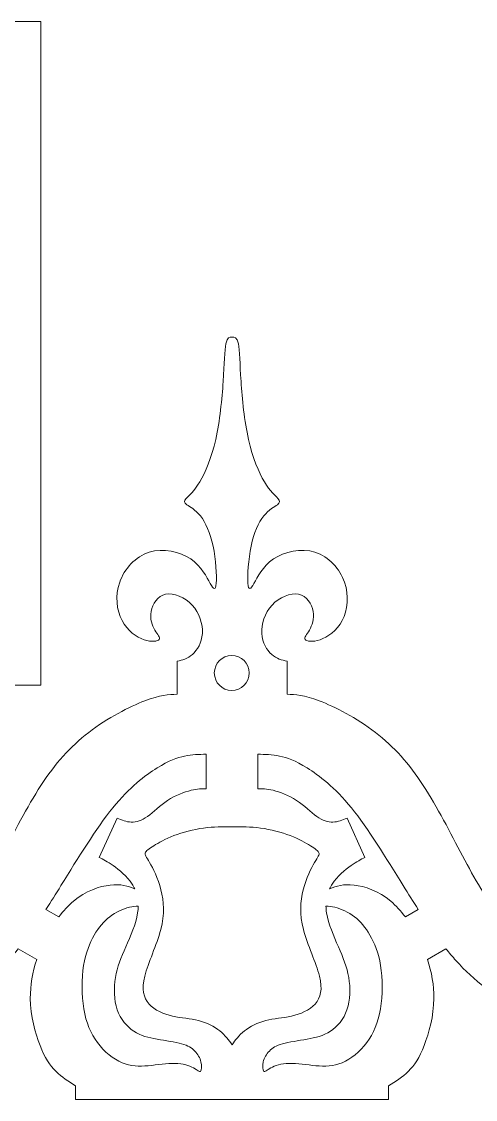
# Model space of a CAD drawing. Header units: millimetres. Extents: x -77 to 114, y -14 to 198.
# Drawn here: x -9.1 to 21.9, y 124.2 to 197.9 of the extents above; entities that cross this region are included whole.
import ezdxf

# ---------------------------------------------------------------- set-up
doc = ezdxf.new("R2010")
doc.units = ezdxf.units.MM
doc.header["$MEASUREMENT"] = 0
doc.layers.add('Default', color=7, linetype='Continuous')

msp = doc.modelspace()

# ---------------------------------------------------------------- linework, layer by layer
at = {"layer": 'Default', "lineweight": 9}
msp.add_ellipse((5.248, 153.368), major_axis=(0, 1.193), ratio=1, dxfattribs=at)
for points, knots in [([(-66.669, 152.534), (-66.669, 152.534), (-7.814, 152.534), (-7.814, 152.534), (-7.814, 152.534), (-7.814, 152.534), (-7.814, 197.899), (-7.814, 197.899), (-7.814, 197.899), (-7.814, 197.899), (-19.003, 197.899), (-19.003, 197.899)], [0, 0, 0, 0, 0.25, 0.25, 0.25, 0.25, 0.5, 0.5, 0.5, 0.5, 1, 1, 1, 1]), ([(5.27, 176.331), (5.101, 176.331), (4.933, 176.331), (4.842, 175.876), (4.842, 175.876), (4.752, 175.42), (4.739, 174.509), (4.659, 173.302), (4.659, 173.302), (4.579, 172.096), (4.431, 170.593), (4.148, 169.337), (4.148, 169.337), (3.865, 168.081), (3.446, 167.071), (3.058, 166.425), (3.058, 166.425), (2.671, 165.778), (2.313, 165.495), (2.141, 165.304), (2.141, 165.304), (1.969, 165.113), (1.981, 165.015), (2.178, 164.873), (2.178, 164.873), (2.375, 164.731), (2.757, 164.547), (3.107, 164.103), (3.107, 164.103), (3.458, 163.66), (3.779, 162.958), (3.97, 162.047), (3.97, 162.047), (4.16, 161.136), (4.222, 160.015), (4.185, 159.498), (4.185, 159.498), (4.148, 158.981), (4.013, 159.067), (3.773, 159.486), (3.773, 159.486), (3.533, 159.904), (3.187, 160.655), (2.443, 161.16), (2.443, 161.16), (1.698, 161.665), (0.552, 161.924), (-0.396, 161.628), (-0.396, 161.628), (-1.344, 161.333), (-2.095, 160.483), (-2.415, 159.566), (-2.415, 159.566), (-2.736, 158.648), (-2.625, 157.663), (-2.255, 156.955), (-2.255, 156.955), (-1.886, 156.247), (-1.258, 155.816), (-0.741, 155.637), (-0.741, 155.637), (-0.224, 155.459), (0.183, 155.533), (0.282, 155.662), (0.282, 155.662), (0.38, 155.791), (0.17, 155.976), (-0.014, 156.296), (-0.014, 156.296), (-0.199, 156.616), (-0.359, 157.072), (-0.267, 157.577), (-0.267, 157.577), (-0.174, 158.082), (0.171, 158.636), (0.725, 158.753), (0.725, 158.753), (1.279, 158.87), (2.042, 158.549), (2.541, 158.008), (2.541, 158.008), (3.04, 157.466), (3.274, 156.702), (3.237, 156.068), (3.237, 156.068), (3.2, 155.434), (2.892, 154.929), (2.56, 154.634), (2.56, 154.634), (2.227, 154.339), (1.87, 154.253), (1.513, 154.167)], [0, 0, 0, 0, 0.041667, 0.041667, 0.041667, 0.041667, 0.083333, 0.083333, 0.083333, 0.083333, 0.125, 0.125, 0.125, 0.125, 0.166667, 0.166667, 0.166667, 0.166667, 0.208333, 0.208333, 0.208333, 0.208333, 0.25, 0.25, 0.25, 0.25, 0.291667, 0.291667, 0.291667, 0.291667, 0.333333, 0.333333, 0.333333, 0.333333, 0.375, 0.375, 0.375, 0.375, 0.416667, 0.416667, 0.416667, 0.416667, 0.458333, 0.458333, 0.458333, 0.458333, 0.5, 0.5, 0.5, 0.5, 0.541667, 0.541667, 0.541667, 0.541667, 0.583333, 0.583333, 0.583333, 0.583333, 0.625, 0.625, 0.625, 0.625, 0.666667, 0.666667, 0.666667, 0.666667, 0.708333, 0.708333, 0.708333, 0.708333, 0.75, 0.75, 0.75, 0.75, 0.791667, 0.791667, 0.791667, 0.791667, 0.833333, 0.833333, 0.833333, 0.833333, 0.875, 0.875, 0.875, 0.875, 0.916667, 0.916667, 0.916667, 0.916667, 1, 1, 1, 1]), ([(5.27, 176.331), (5.439, 176.331), (5.608, 176.331), (5.698, 175.876), (5.698, 175.876), (5.789, 175.42), (5.801, 174.509), (5.881, 173.302), (5.881, 173.302), (5.961, 172.096), (6.109, 170.593), (6.392, 169.337), (6.392, 169.337), (6.675, 168.081), (7.094, 167.071), (7.482, 166.425), (7.482, 166.425), (7.87, 165.778), (8.227, 165.495), (8.399, 165.304), (8.399, 165.304), (8.572, 165.113), (8.559, 165.015), (8.363, 164.873), (8.363, 164.873), (8.165, 164.731), (7.784, 164.547), (7.433, 164.103), (7.433, 164.103), (7.082, 163.66), (6.761, 162.958), (6.571, 162.047), (6.571, 162.047), (6.38, 161.136), (6.318, 160.015), (6.355, 159.498), (6.355, 159.498), (6.392, 158.981), (6.528, 159.067), (6.767, 159.486), (6.767, 159.486), (7.008, 159.904), (7.353, 160.655), (8.098, 161.16), (8.098, 161.16), (8.843, 161.665), (9.988, 161.924), (10.936, 161.628), (10.936, 161.628), (11.884, 161.333), (12.636, 160.483), (12.956, 159.566), (12.956, 159.566), (13.276, 158.648), (13.165, 157.663), (12.796, 156.955), (12.796, 156.955), (12.426, 156.247), (11.798, 155.816), (11.281, 155.637), (11.281, 155.637), (10.764, 155.459), (10.357, 155.533), (10.259, 155.662), (10.259, 155.662), (10.16, 155.791), (10.37, 155.976), (10.554, 156.296), (10.554, 156.296), (10.739, 156.616), (10.899, 157.072), (10.807, 157.577), (10.807, 157.577), (10.715, 158.082), (10.37, 158.636), (9.815, 158.753), (9.815, 158.753), (9.261, 158.87), (8.498, 158.549), (7.999, 158.008), (7.999, 158.008), (7.501, 157.466), (7.266, 156.702), (7.303, 156.068), (7.303, 156.068), (7.34, 155.434), (7.648, 154.929), (7.981, 154.634), (7.981, 154.634), (8.313, 154.339), (8.671, 154.253), (9.028, 154.167)], [0, 0, 0, 0, 0.041667, 0.041667, 0.041667, 0.041667, 0.083333, 0.083333, 0.083333, 0.083333, 0.125, 0.125, 0.125, 0.125, 0.166667, 0.166667, 0.166667, 0.166667, 0.208333, 0.208333, 0.208333, 0.208333, 0.25, 0.25, 0.25, 0.25, 0.291667, 0.291667, 0.291667, 0.291667, 0.333333, 0.333333, 0.333333, 0.333333, 0.375, 0.375, 0.375, 0.375, 0.416667, 0.416667, 0.416667, 0.416667, 0.458333, 0.458333, 0.458333, 0.458333, 0.5, 0.5, 0.5, 0.5, 0.541667, 0.541667, 0.541667, 0.541667, 0.583333, 0.583333, 0.583333, 0.583333, 0.625, 0.625, 0.625, 0.625, 0.666667, 0.666667, 0.666667, 0.666667, 0.708333, 0.708333, 0.708333, 0.708333, 0.75, 0.75, 0.75, 0.75, 0.791667, 0.791667, 0.791667, 0.791667, 0.833333, 0.833333, 0.833333, 0.833333, 0.875, 0.875, 0.875, 0.875, 0.916667, 0.916667, 0.916667, 0.916667, 1, 1, 1, 1]), ([(1.513, 154.167), (1.513, 154.167), (1.513, 151.913), (1.513, 151.913), (1.513, 151.913), (0.934, 151.889), (0.355, 151.864), (-0.692, 151.464), (-0.692, 151.464), (-1.739, 151.063), (-3.253, 150.288), (-4.528, 149.309), (-4.528, 149.309), (-5.802, 148.33), (-6.837, 147.148), (-7.797, 145.676), (-7.797, 145.676), (-8.757, 144.205), (-9.644, 142.444), (-10.482, 140.861), (-10.482, 140.861), (-11.319, 139.279), (-12.107, 137.875), (-13.067, 136.797), (-13.067, 136.797), (-14.028, 135.72), (-15.161, 134.969), (-16.155, 134.526), (-16.155, 134.526), (-16.393, 134.42), (-16.623, 134.331), (-16.85, 134.258), (-16.85, 134.258), (-16.85, 134.258), (-16.85, 135.585), (-16.85, 135.585), (-16.85, 135.585), (-16.85, 135.585), (-17.677, 135.585), (-17.677, 135.585), (-17.677, 135.585), (-17.677, 135.585), (-17.677, 136.508), (-17.677, 136.508), (-17.677, 136.508), (-17.044, 136.698), (-16.428, 137.035), (-15.9, 137.672), (-15.9, 137.672), (-15.272, 138.429), (-14.767, 139.611), (-14.822, 140.849), (-14.822, 140.849), (-14.878, 142.086), (-15.494, 143.38), (-16.26, 144.186), (-16.26, 144.186), (-17.027, 144.993), (-17.945, 145.313), (-18.635, 145.436), (-18.635, 145.436), (-19.324, 145.559), (-19.786, 145.485), (-20.016, 145.485), (-20.016, 145.485), (-20.247, 145.485), (-20.247, 145.559), (-20.093, 145.614), (-20.093, 145.614), (-19.939, 145.67), (-19.631, 145.707), (-19.206, 145.793), (-19.206, 145.793), (-18.781, 145.879), (-18.239, 146.015), (-17.901, 146.286), (-17.901, 146.286), (-17.562, 146.556), (-17.427, 146.963), (-17.458, 147.301), (-17.458, 147.301), (-17.488, 147.64), (-17.686, 147.911), (-17.778, 148.108), (-17.778, 148.108), (-17.87, 148.305), (-17.858, 148.428), (-17.686, 148.631), (-17.686, 148.631), (-17.513, 148.835), (-17.181, 149.118), (-17.199, 149.573), (-17.199, 149.573), (-17.217, 150.029), (-17.587, 150.657), (-18.104, 150.971), (-18.104, 150.971), (-18.621, 151.285), (-19.286, 151.285), (-19.612, 151.205), (-19.612, 151.205), (-19.939, 151.125), (-19.927, 150.965), (-19.816, 150.7), (-19.816, 150.7), (-19.705, 150.435), (-19.495, 150.066), (-19.452, 149.647), (-19.452, 149.647), (-19.409, 149.229), (-19.533, 148.761), (-19.951, 148.428), (-19.951, 148.428), (-20.37, 148.096), (-21.084, 147.899), (-21.841, 147.757), (-21.841, 147.757), (-22.599, 147.616), (-23.399, 147.529), (-23.996, 147.283), (-23.996, 147.283), (-24.594, 147.037), (-24.988, 146.63), (-25.166, 146.249), (-25.166, 146.249), (-25.345, 145.867), (-25.308, 145.51), (-25.382, 145.257), (-25.382, 145.257), (-25.456, 145.005), (-25.641, 144.857), (-26.041, 144.556), (-26.041, 144.556), (-26.441, 144.254), (-27.057, 143.798), (-27.642, 143.059), (-27.642, 143.059), (-28.226, 142.32), (-28.781, 141.298), (-29.063, 140.036), (-29.063, 140.036), (-29.304, 138.964), (-29.349, 137.72), (-29.162, 136.495), (-29.162, 136.495), (-29.162, 136.495), (-31.719, 136.495), (-31.719, 136.495), (-31.719, 136.495), (-31.719, 136.495), (-31.719, 137.862), (-31.719, 137.862), (-31.719, 137.862), (-31.719, 137.862), (-32.669, 137.862), (-32.669, 137.862)], [0, 0, 0, 0, 0.025, 0.025, 0.025, 0.025, 0.05, 0.05, 0.05, 0.05, 0.075, 0.075, 0.075, 0.075, 0.1, 0.1, 0.1, 0.1, 0.125, 0.125, 0.125, 0.125, 0.15, 0.15, 0.15, 0.15, 0.175, 0.175, 0.175, 0.175, 0.2, 0.2, 0.2, 0.2, 0.225, 0.225, 0.225, 0.225, 0.25, 0.25, 0.25, 0.25, 0.275, 0.275, 0.275, 0.275, 0.3, 0.3, 0.3, 0.3, 0.325, 0.325, 0.325, 0.325, 0.35, 0.35, 0.35, 0.35, 0.375, 0.375, 0.375, 0.375, 0.4, 0.4, 0.4, 0.4, 0.425, 0.425, 0.425, 0.425, 0.45, 0.45, 0.45, 0.45, 0.475, 0.475, 0.475, 0.475, 0.5, 0.5, 0.5, 0.5, 0.525, 0.525, 0.525, 0.525, 0.55, 0.55, 0.55, 0.55, 0.575, 0.575, 0.575, 0.575, 0.6, 0.6, 0.6, 0.6, 0.625, 0.625, 0.625, 0.625, 0.65, 0.65, 0.65, 0.65, 0.675, 0.675, 0.675, 0.675, 0.7, 0.7, 0.7, 0.7, 0.725, 0.725, 0.725, 0.725, 0.75, 0.75, 0.75, 0.75, 0.775, 0.775, 0.775, 0.775, 0.8, 0.8, 0.8, 0.8, 0.825, 0.825, 0.825, 0.825, 0.85, 0.85, 0.85, 0.85, 0.875, 0.875, 0.875, 0.875, 0.9, 0.9, 0.9, 0.9, 0.925, 0.925, 0.925, 0.925, 0.95, 0.95, 0.95, 0.95, 1, 1, 1, 1]), ([(9.028, 154.167), (9.028, 154.167), (9.028, 151.913), (9.028, 151.913), (9.028, 151.913), (9.606, 151.889), (10.185, 151.864), (11.232, 151.464), (11.232, 151.464), (12.279, 151.063), (13.793, 150.288), (15.068, 149.309), (15.068, 149.309), (16.342, 148.33), (17.377, 147.148), (18.337, 145.676), (18.337, 145.676), (19.298, 144.205), (20.185, 142.444), (21.022, 140.861), (21.022, 140.861), (21.859, 139.279), (22.647, 137.875), (23.608, 136.797), (23.608, 136.797), (24.568, 135.72), (25.701, 134.969), (26.696, 134.526), (26.696, 134.526), (26.934, 134.42), (27.164, 134.331), (27.391, 134.258), (27.391, 134.258), (27.391, 134.258), (27.391, 135.585), (27.391, 135.585), (27.391, 135.585), (27.391, 135.585), (28.218, 135.585), (28.218, 135.585), (28.218, 135.585), (28.218, 135.585), (28.218, 136.508), (28.218, 136.508), (28.218, 136.508), (27.584, 136.698), (26.968, 137.035), (26.44, 137.672), (26.44, 137.672), (25.812, 138.429), (25.307, 139.611), (25.362, 140.849), (25.362, 140.849), (25.418, 142.086), (26.034, 143.38), (26.801, 144.186), (26.801, 144.186), (27.567, 144.993), (28.485, 145.313), (29.175, 145.436), (29.175, 145.436), (29.865, 145.559), (30.326, 145.485), (30.557, 145.485), (30.557, 145.485), (30.787, 145.485), (30.787, 145.559), (30.633, 145.614), (30.633, 145.614), (30.479, 145.67), (30.171, 145.707), (29.746, 145.793), (29.746, 145.793), (29.322, 145.879), (28.78, 146.015), (28.441, 146.286), (28.441, 146.286), (28.102, 146.556), (27.967, 146.963), (27.998, 147.301), (27.998, 147.301), (28.028, 147.64), (28.226, 147.911), (28.318, 148.108), (28.318, 148.108), (28.411, 148.305), (28.398, 148.428), (28.226, 148.631), (28.226, 148.631), (28.054, 148.835), (27.721, 149.118), (27.739, 149.573), (27.739, 149.573), (27.758, 150.029), (28.127, 150.657), (28.644, 150.971), (28.644, 150.971), (29.161, 151.285), (29.827, 151.285), (30.153, 151.205), (30.153, 151.205), (30.479, 151.125), (30.467, 150.965), (30.356, 150.7), (30.356, 150.7), (30.245, 150.435), (30.036, 150.066), (29.993, 149.647), (29.993, 149.647), (29.95, 149.229), (30.073, 148.761), (30.491, 148.428), (30.491, 148.428), (30.91, 148.096), (31.625, 147.899), (32.382, 147.757), (32.382, 147.757), (33.139, 147.616), (33.94, 147.529), (34.537, 147.283), (34.537, 147.283), (35.134, 147.037), (35.528, 146.63), (35.706, 146.249), (35.706, 146.249), (35.885, 145.867), (35.848, 145.51), (35.922, 145.257), (35.922, 145.257), (35.996, 145.005), (36.181, 144.857), (36.581, 144.556), (36.581, 144.556), (36.981, 144.254), (37.597, 143.798), (38.182, 143.059), (38.182, 143.059), (38.767, 142.32), (39.321, 141.298), (39.604, 140.036), (39.604, 140.036), (39.844, 138.964), (39.889, 137.72), (39.702, 136.495), (39.702, 136.495), (39.702, 136.495), (42.259, 136.495), (42.259, 136.495), (42.259, 136.495), (42.259, 136.495), (42.259, 137.862), (42.259, 137.862), (42.259, 137.862), (42.259, 137.862), (43.209, 137.862), (43.209, 137.862)], [0, 0, 0, 0, 0.025, 0.025, 0.025, 0.025, 0.05, 0.05, 0.05, 0.05, 0.075, 0.075, 0.075, 0.075, 0.1, 0.1, 0.1, 0.1, 0.125, 0.125, 0.125, 0.125, 0.15, 0.15, 0.15, 0.15, 0.175, 0.175, 0.175, 0.175, 0.2, 0.2, 0.2, 0.2, 0.225, 0.225, 0.225, 0.225, 0.25, 0.25, 0.25, 0.25, 0.275, 0.275, 0.275, 0.275, 0.3, 0.3, 0.3, 0.3, 0.325, 0.325, 0.325, 0.325, 0.35, 0.35, 0.35, 0.35, 0.375, 0.375, 0.375, 0.375, 0.4, 0.4, 0.4, 0.4, 0.425, 0.425, 0.425, 0.425, 0.45, 0.45, 0.45, 0.45, 0.475, 0.475, 0.475, 0.475, 0.5, 0.5, 0.5, 0.5, 0.525, 0.525, 0.525, 0.525, 0.55, 0.55, 0.55, 0.55, 0.575, 0.575, 0.575, 0.575, 0.6, 0.6, 0.6, 0.6, 0.625, 0.625, 0.625, 0.625, 0.65, 0.65, 0.65, 0.65, 0.675, 0.675, 0.675, 0.675, 0.7, 0.7, 0.7, 0.7, 0.725, 0.725, 0.725, 0.725, 0.75, 0.75, 0.75, 0.75, 0.775, 0.775, 0.775, 0.775, 0.8, 0.8, 0.8, 0.8, 0.825, 0.825, 0.825, 0.825, 0.85, 0.85, 0.85, 0.85, 0.875, 0.875, 0.875, 0.875, 0.9, 0.9, 0.9, 0.9, 0.925, 0.925, 0.925, 0.925, 0.95, 0.95, 0.95, 0.95, 1, 1, 1, 1]), ([(-2.587, 143.453), (-2.587, 143.453), (-3.806, 140.756), (-3.806, 140.756), (-3.806, 140.756), (-3.535, 140.621), (-3.264, 140.485), (-2.858, 140.201), (-2.858, 140.201), (-2.451, 139.918), (-1.909, 139.487), (-1.565, 138.936), (-1.565, 138.936), (-1.499, 138.83), (-1.44, 138.72), (-1.389, 138.606), (-1.389, 138.606), (-1.839, 138.822), (-2.36, 138.948), (-3.064, 138.869), (-3.064, 138.869), (-3.8, 138.786), (-4.736, 138.477), (-5.582, 137.76), (-5.582, 137.76), (-5.93, 137.465), (-6.264, 137.101), (-6.572, 136.692), (-6.572, 136.692), (-6.572, 136.692), (-7.456, 137.203), (-7.456, 137.203), (-7.456, 137.203), (-7.115, 137.731), (-6.774, 138.276), (-6.43, 138.829), (-6.43, 138.829), (-5.248, 140.731), (-4.029, 142.739), (-2.884, 144.149), (-2.884, 144.149), (-1.739, 145.559), (-0.667, 146.372), (0.143, 146.878), (0.143, 146.878), (0.954, 147.384), (1.504, 147.583), (2.021, 147.687), (2.021, 147.687), (2.538, 147.792), (3.023, 147.802), (3.507, 147.812), (3.507, 147.812), (3.507, 147.812), (3.507, 145.448), (3.507, 145.448)], [0, 0, 0, 0, 0.066667, 0.066667, 0.066667, 0.066667, 0.133333, 0.133333, 0.133333, 0.133333, 0.2, 0.2, 0.2, 0.2, 0.266667, 0.266667, 0.266667, 0.266667, 0.333333, 0.333333, 0.333333, 0.333333, 0.4, 0.4, 0.4, 0.4, 0.466667, 0.466667, 0.466667, 0.466667, 0.533333, 0.533333, 0.533333, 0.533333, 0.6, 0.6, 0.6, 0.6, 0.666667, 0.666667, 0.666667, 0.666667, 0.733333, 0.733333, 0.733333, 0.733333, 0.8, 0.8, 0.8, 0.8, 0.866667, 0.866667, 0.866667, 0.866667, 1, 1, 1, 1]), ([(13.127, 143.453), (13.127, 143.453), (14.346, 140.756), (14.346, 140.756), (14.346, 140.756), (14.075, 140.621), (13.804, 140.485), (13.398, 140.201), (13.398, 140.201), (12.992, 139.918), (12.45, 139.487), (12.105, 138.936), (12.105, 138.936), (12.039, 138.83), (11.98, 138.72), (11.929, 138.606), (11.929, 138.606), (12.38, 138.822), (12.901, 138.948), (13.604, 138.869), (13.604, 138.869), (14.34, 138.786), (15.276, 138.477), (16.122, 137.76), (16.122, 137.76), (16.471, 137.465), (16.804, 137.101), (17.112, 136.692), (17.112, 136.692), (17.112, 136.692), (17.996, 137.203), (17.996, 137.203), (17.996, 137.203), (17.655, 137.731), (17.314, 138.276), (16.97, 138.829), (16.97, 138.829), (15.788, 140.731), (14.569, 142.739), (13.424, 144.149), (13.424, 144.149), (12.279, 145.559), (11.207, 146.372), (10.397, 146.878), (10.397, 146.878), (9.586, 147.384), (9.036, 147.583), (8.519, 147.687), (8.519, 147.687), (8.002, 147.792), (7.517, 147.802), (7.033, 147.812), (7.033, 147.812), (7.033, 147.812), (7.033, 145.448), (7.033, 145.448)], [0, 0, 0, 0, 0.066667, 0.066667, 0.066667, 0.066667, 0.133333, 0.133333, 0.133333, 0.133333, 0.2, 0.2, 0.2, 0.2, 0.266667, 0.266667, 0.266667, 0.266667, 0.333333, 0.333333, 0.333333, 0.333333, 0.4, 0.4, 0.4, 0.4, 0.466667, 0.466667, 0.466667, 0.466667, 0.533333, 0.533333, 0.533333, 0.533333, 0.6, 0.6, 0.6, 0.6, 0.666667, 0.666667, 0.666667, 0.666667, 0.733333, 0.733333, 0.733333, 0.733333, 0.8, 0.8, 0.8, 0.8, 0.866667, 0.866667, 0.866667, 0.866667, 1, 1, 1, 1]), ([(3.507, 145.448), (3.212, 145.454), (2.917, 145.46), (2.462, 145.346), (2.462, 145.346), (2.007, 145.232), (1.39, 144.998), (0.861, 144.654), (0.861, 144.654), (0.332, 144.309), (-0.112, 143.853), (-0.515, 143.567), (-0.515, 143.567), (-0.918, 143.28), (-1.282, 143.163), (-1.62, 143.173), (-1.62, 143.173), (-1.959, 143.182), (-2.273, 143.317), (-2.587, 143.453)], [0, 0, 0, 0, 0.166667, 0.166667, 0.166667, 0.166667, 0.333333, 0.333333, 0.333333, 0.333333, 0.5, 0.5, 0.5, 0.5, 0.666667, 0.666667, 0.666667, 0.666667, 1, 1, 1, 1]), ([(7.033, 145.448), (7.328, 145.454), (7.623, 145.46), (8.078, 145.346), (8.078, 145.346), (8.534, 145.232), (9.15, 144.998), (9.679, 144.654), (9.679, 144.654), (10.208, 144.309), (10.652, 143.853), (11.055, 143.567), (11.055, 143.567), (11.458, 143.28), (11.822, 143.163), (12.16, 143.173), (12.16, 143.173), (12.499, 143.182), (12.813, 143.317), (13.127, 143.453)], [0, 0, 0, 0, 0.166667, 0.166667, 0.166667, 0.166667, 0.333333, 0.333333, 0.333333, 0.333333, 0.5, 0.5, 0.5, 0.5, 0.666667, 0.666667, 0.666667, 0.666667, 1, 1, 1, 1]), ([(5.27, 142.861), (4.64, 142.861), (4.01, 142.861), (3.322, 142.766), (3.322, 142.766), (2.634, 142.67), (1.889, 142.479), (1.292, 142.251), (1.292, 142.251), (0.695, 142.024), (0.245, 141.759), (-0.084, 141.553), (-0.084, 141.553), (-0.413, 141.346), (-0.623, 141.198), (-0.669, 141.066), (-0.669, 141.066), (-0.715, 140.934), (-0.598, 140.817), (-0.368, 140.416), (-0.368, 140.416), (-0.137, 140.016), (0.208, 139.333), (0.408, 138.548), (0.408, 138.548), (0.608, 137.763), (0.664, 136.876), (0.393, 135.823), (0.393, 135.823), (0.122, 134.771), (-0.475, 133.551), (-0.703, 132.649), (-0.703, 132.649), (-0.931, 131.747), (-0.789, 131.162), (-0.408, 130.737), (-0.408, 130.737), (-0.026, 130.313), (0.596, 130.048), (1.206, 129.909), (1.206, 129.909), (1.815, 129.771), (2.413, 129.758), (2.973, 129.614), (2.973, 129.614), (3.533, 129.469), (4.057, 129.192), (4.433, 128.894), (4.433, 128.894), (4.81, 128.595), (5.04, 128.274), (5.27, 127.954)], [0, 0, 0, 0, 0.071429, 0.071429, 0.071429, 0.071429, 0.142857, 0.142857, 0.142857, 0.142857, 0.214286, 0.214286, 0.214286, 0.214286, 0.285714, 0.285714, 0.285714, 0.285714, 0.357143, 0.357143, 0.357143, 0.357143, 0.428571, 0.428571, 0.428571, 0.428571, 0.5, 0.5, 0.5, 0.5, 0.571429, 0.571429, 0.571429, 0.571429, 0.642857, 0.642857, 0.642857, 0.642857, 0.714286, 0.714286, 0.714286, 0.714286, 0.785714, 0.785714, 0.785714, 0.785714, 0.857143, 0.857143, 0.857143, 0.857143, 1, 1, 1, 1]), ([(5.27, 142.861), (5.9, 142.861), (6.531, 142.861), (7.218, 142.766), (7.218, 142.766), (7.906, 142.67), (8.651, 142.479), (9.248, 142.251), (9.248, 142.251), (9.845, 142.024), (10.295, 141.759), (10.624, 141.553), (10.624, 141.553), (10.954, 141.346), (11.163, 141.198), (11.21, 141.066), (11.21, 141.066), (11.256, 140.934), (11.139, 140.817), (10.908, 140.416), (10.908, 140.416), (10.677, 140.016), (10.332, 139.333), (10.132, 138.548), (10.132, 138.548), (9.932, 137.763), (9.876, 136.876), (10.147, 135.823), (10.147, 135.823), (10.418, 134.771), (11.016, 133.551), (11.243, 132.649), (11.243, 132.649), (11.471, 131.747), (11.329, 131.162), (10.948, 130.737), (10.948, 130.737), (10.566, 130.313), (9.944, 130.048), (9.335, 129.909), (9.335, 129.909), (8.725, 129.771), (8.128, 129.758), (7.568, 129.614), (7.568, 129.614), (7.007, 129.469), (6.484, 129.192), (6.107, 128.894), (6.107, 128.894), (5.73, 128.595), (5.5, 128.274), (5.27, 127.954)], [0, 0, 0, 0, 0.071429, 0.071429, 0.071429, 0.071429, 0.142857, 0.142857, 0.142857, 0.142857, 0.214286, 0.214286, 0.214286, 0.214286, 0.285714, 0.285714, 0.285714, 0.285714, 0.357143, 0.357143, 0.357143, 0.357143, 0.428571, 0.428571, 0.428571, 0.428571, 0.5, 0.5, 0.5, 0.5, 0.571429, 0.571429, 0.571429, 0.571429, 0.642857, 0.642857, 0.642857, 0.642857, 0.714286, 0.714286, 0.714286, 0.714286, 0.785714, 0.785714, 0.785714, 0.785714, 0.857143, 0.857143, 0.857143, 0.857143, 1, 1, 1, 1]), ([(-1.148, 137.438), (-1.149, 137.284), (-1.162, 137.125), (-1.186, 136.963), (-1.186, 136.963), (-1.3, 136.212), (-1.676, 135.38), (-1.996, 134.648), (-1.996, 134.648), (-2.316, 133.915), (-2.581, 133.281), (-2.704, 132.554), (-2.704, 132.554), (-2.827, 131.828), (-2.809, 131.009), (-2.584, 130.35), (-2.584, 130.35), (-2.359, 129.691), (-1.928, 129.193), (-1.448, 128.879), (-1.448, 128.879), (-0.967, 128.565), (-0.438, 128.435), (0.147, 128.331), (0.147, 128.331), (0.732, 128.226), (1.372, 128.146), (1.819, 128.023), (1.819, 128.023), (2.265, 127.9), (2.518, 127.733), (2.721, 127.524), (2.721, 127.524), (2.924, 127.315), (3.078, 127.062), (3.142, 126.785), (3.142, 126.785), (3.207, 126.508), (3.182, 126.206), (3.109, 126.136), (3.109, 126.136), (3.035, 126.065), (2.912, 126.225), (2.631, 126.375), (2.631, 126.375), (2.351, 126.526), (1.914, 126.668), (1.366, 126.68), (1.366, 126.68), (0.818, 126.693), (0.159, 126.576), (-0.459, 126.52), (-0.459, 126.52), (-1.078, 126.465), (-1.657, 126.471), (-2.254, 126.723), (-2.254, 126.723), (-2.852, 126.976), (-3.467, 127.475), (-3.932, 128.097), (-3.932, 128.097), (-4.397, 128.718), (-4.711, 129.463), (-4.868, 130.402), (-4.868, 130.402), (-5.025, 131.341), (-5.025, 132.474), (-4.883, 133.367), (-4.883, 133.367), (-4.742, 134.26), (-4.459, 134.912), (-4.151, 135.445), (-4.151, 135.445), (-3.843, 135.978), (-3.51, 136.39), (-3.098, 136.707), (-3.098, 136.707), (-2.685, 137.024), (-2.193, 137.246), (-1.747, 137.354), (-1.747, 137.354), (-1.534, 137.405), (-1.331, 137.43), (-1.148, 137.438)], [0, 0, 0, 0, 0.045455, 0.045455, 0.045455, 0.045455, 0.090909, 0.090909, 0.090909, 0.090909, 0.136364, 0.136364, 0.136364, 0.136364, 0.181818, 0.181818, 0.181818, 0.181818, 0.227273, 0.227273, 0.227273, 0.227273, 0.272727, 0.272727, 0.272727, 0.272727, 0.318182, 0.318182, 0.318182, 0.318182, 0.363636, 0.363636, 0.363636, 0.363636, 0.409091, 0.409091, 0.409091, 0.409091, 0.454545, 0.454545, 0.454545, 0.454545, 0.5, 0.5, 0.5, 0.5, 0.545455, 0.545455, 0.545455, 0.545455, 0.590909, 0.590909, 0.590909, 0.590909, 0.636364, 0.636364, 0.636364, 0.636364, 0.681818, 0.681818, 0.681818, 0.681818, 0.727273, 0.727273, 0.727273, 0.727273, 0.772727, 0.772727, 0.772727, 0.772727, 0.818182, 0.818182, 0.818182, 0.818182, 0.863636, 0.863636, 0.863636, 0.863636, 0.909091, 0.909091, 0.909091, 0.909091, 1, 1, 1, 1]), ([(11.688, 137.438), (11.689, 137.284), (11.702, 137.125), (11.726, 136.963), (11.726, 136.963), (11.84, 136.212), (12.216, 135.38), (12.536, 134.648), (12.536, 134.648), (12.856, 133.915), (13.121, 133.281), (13.244, 132.554), (13.244, 132.554), (13.367, 131.828), (13.349, 131.009), (13.124, 130.35), (13.124, 130.35), (12.9, 129.691), (12.468, 129.193), (11.988, 128.879), (11.988, 128.879), (11.508, 128.565), (10.978, 128.435), (10.394, 128.331), (10.394, 128.331), (9.809, 128.226), (9.168, 128.146), (8.722, 128.023), (8.722, 128.023), (8.275, 127.9), (8.023, 127.733), (7.82, 127.524), (7.82, 127.524), (7.616, 127.315), (7.463, 127.062), (7.398, 126.785), (7.398, 126.785), (7.333, 126.508), (7.358, 126.206), (7.432, 126.136), (7.432, 126.136), (7.506, 126.065), (7.629, 126.225), (7.909, 126.375), (7.909, 126.375), (8.189, 126.526), (8.626, 126.668), (9.174, 126.68), (9.174, 126.68), (9.722, 126.693), (10.381, 126.576), (11, 126.52), (11, 126.52), (11.618, 126.465), (12.197, 126.471), (12.795, 126.723), (12.795, 126.723), (13.392, 126.976), (14.008, 127.475), (14.472, 128.097), (14.472, 128.097), (14.937, 128.718), (15.251, 129.463), (15.408, 130.402), (15.408, 130.402), (15.565, 131.341), (15.565, 132.474), (15.424, 133.367), (15.424, 133.367), (15.282, 134.26), (14.999, 134.912), (14.691, 135.445), (14.691, 135.445), (14.383, 135.978), (14.051, 136.39), (13.638, 136.707), (13.638, 136.707), (13.226, 137.024), (12.733, 137.246), (12.287, 137.354), (12.287, 137.354), (12.074, 137.405), (11.871, 137.43), (11.688, 137.438)], [0, 0, 0, 0, 0.045455, 0.045455, 0.045455, 0.045455, 0.090909, 0.090909, 0.090909, 0.090909, 0.136364, 0.136364, 0.136364, 0.136364, 0.181818, 0.181818, 0.181818, 0.181818, 0.227273, 0.227273, 0.227273, 0.227273, 0.272727, 0.272727, 0.272727, 0.272727, 0.318182, 0.318182, 0.318182, 0.318182, 0.363636, 0.363636, 0.363636, 0.363636, 0.409091, 0.409091, 0.409091, 0.409091, 0.454545, 0.454545, 0.454545, 0.454545, 0.5, 0.5, 0.5, 0.5, 0.545455, 0.545455, 0.545455, 0.545455, 0.590909, 0.590909, 0.590909, 0.590909, 0.636364, 0.636364, 0.636364, 0.636364, 0.681818, 0.681818, 0.681818, 0.681818, 0.727273, 0.727273, 0.727273, 0.727273, 0.772727, 0.772727, 0.772727, 0.772727, 0.818182, 0.818182, 0.818182, 0.818182, 0.863636, 0.863636, 0.863636, 0.863636, 0.909091, 0.909091, 0.909091, 0.909091, 1, 1, 1, 1]), ([(-16.222, 128.973), (-16.222, 128.973), (-16.222, 130.016), (-16.222, 130.016), (-16.222, 130.016), (-15.534, 130.154), (-14.846, 130.354), (-14.179, 130.634), (-14.179, 130.634), (-12.686, 131.262), (-11.294, 132.297), (-10.026, 133.713), (-10.026, 133.713), (-9.796, 133.969), (-9.57, 134.239), (-9.348, 134.519), (-9.348, 134.519), (-9.348, 134.519), (-8.082, 133.788), (-8.082, 133.788), (-8.082, 133.788), (-8.374, 132.906), (-8.532, 132.007), (-8.523, 131.126), (-8.523, 131.126), (-8.511, 129.925), (-8.19, 128.755), (-7.861, 127.912), (-7.861, 127.912), (-7.531, 127.068), (-7.192, 126.551), (-6.786, 126.145), (-6.786, 126.145), (-6.38, 125.739), (-5.905, 125.443), (-5.432, 125.147), (-5.432, 125.147), (-5.432, 125.147), (-5.432, 124.215), (-5.432, 124.215), (-5.432, 124.215), (-5.432, 124.215), (15.972, 124.215), (15.972, 124.215), (15.972, 124.215), (15.972, 124.215), (15.972, 125.147), (15.972, 125.147), (15.972, 125.147), (16.446, 125.443), (16.92, 125.739), (17.326, 126.145), (17.326, 126.145), (17.733, 126.551), (18.072, 127.068), (18.401, 127.912), (18.401, 127.912), (18.73, 128.755), (19.051, 129.925), (19.063, 131.126), (19.063, 131.126), (19.072, 132.007), (18.914, 132.906), (18.622, 133.788), (18.622, 133.788), (18.622, 133.788), (19.888, 134.519), (19.888, 134.519), (19.888, 134.519), (20.11, 134.239), (20.337, 133.969), (20.566, 133.713), (20.566, 133.713), (21.835, 132.297), (23.226, 131.262), (24.72, 130.634), (24.72, 130.634), (25.386, 130.354), (26.074, 130.154), (26.763, 130.016), (26.763, 130.016), (26.763, 130.016), (26.763, 128.973), (26.763, 128.973)], [0, 0, 0, 0, 0.045455, 0.045455, 0.045455, 0.045455, 0.090909, 0.090909, 0.090909, 0.090909, 0.136364, 0.136364, 0.136364, 0.136364, 0.181818, 0.181818, 0.181818, 0.181818, 0.227273, 0.227273, 0.227273, 0.227273, 0.272727, 0.272727, 0.272727, 0.272727, 0.318182, 0.318182, 0.318182, 0.318182, 0.363636, 0.363636, 0.363636, 0.363636, 0.409091, 0.409091, 0.409091, 0.409091, 0.454545, 0.454545, 0.454545, 0.454545, 0.5, 0.5, 0.5, 0.5, 0.545455, 0.545455, 0.545455, 0.545455, 0.590909, 0.590909, 0.590909, 0.590909, 0.636364, 0.636364, 0.636364, 0.636364, 0.681818, 0.681818, 0.681818, 0.681818, 0.727273, 0.727273, 0.727273, 0.727273, 0.772727, 0.772727, 0.772727, 0.772727, 0.818182, 0.818182, 0.818182, 0.818182, 0.863636, 0.863636, 0.863636, 0.863636, 0.909091, 0.909091, 0.909091, 0.909091, 1, 1, 1, 1])]:
    msp.add_open_spline(points, degree=3, knots=knots, dxfattribs=at)

doc.saveas('drawing.dxf')
